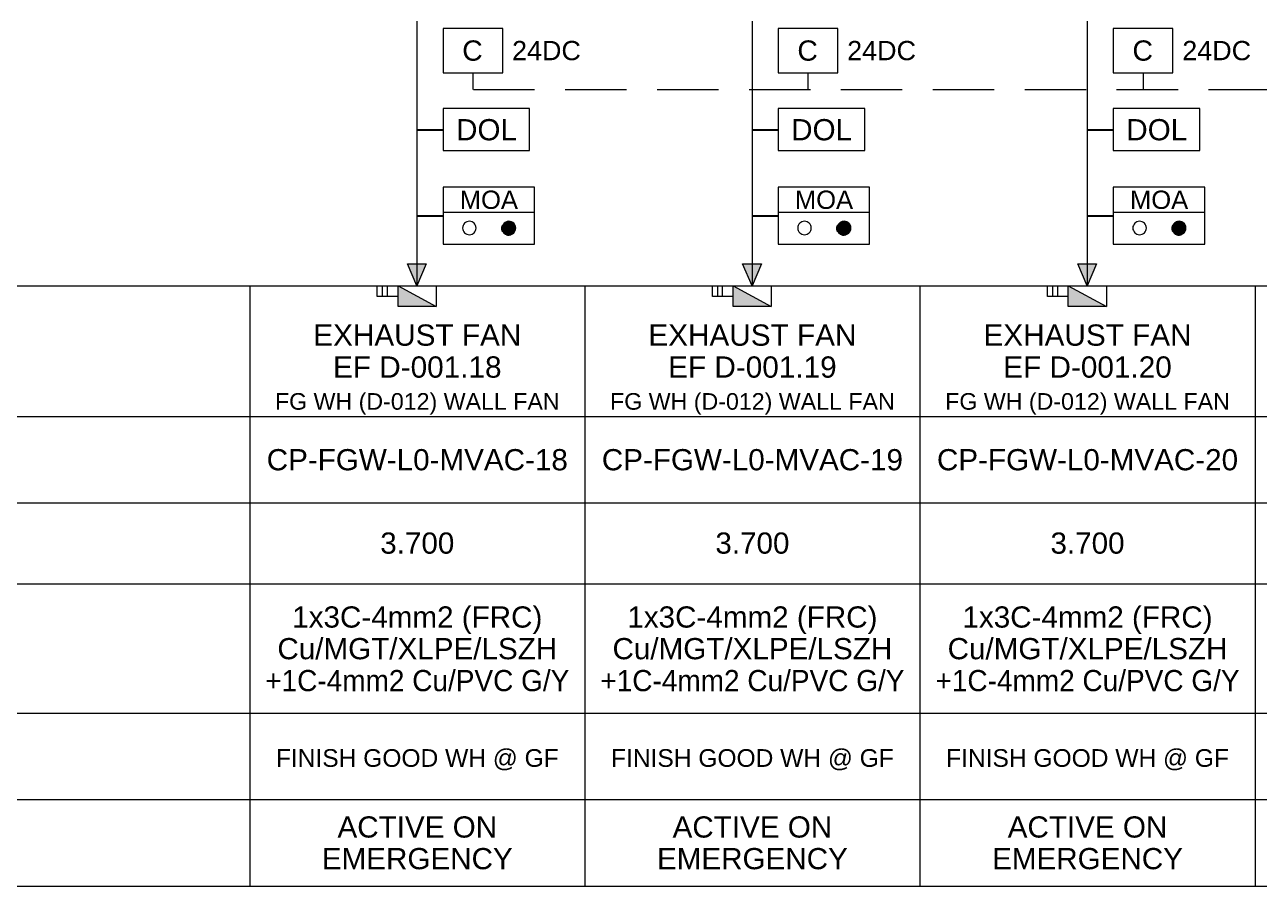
# Model space of a CAD drawing. Header units: millimetres. Extents: x -33055 to 42243, y -56860 to 24450.
# Drawn here: x -26077 to -13282, y -16441 to -7512 of the extents above; entities that cross this region are included whole.
import ezdxf
from ezdxf.enums import TextEntityAlignment as Align

# ---------------------------------------------------------------- set-up
doc = ezdxf.new("R2010")
doc.units = ezdxf.units.MM
for name, color, linetype in [('A-PATT-CONC', 7, 'Continuous'), ('E-CTRL', 7, 'Continuous'), ('E-LEADER', 7, 'Continuous'), ('E-SLD', 7, 'Continuous'), ('E-TABLE', 7, 'Continuous'), ('E-TEXT', 7, 'Continuous')]:
    doc.layers.add(name, color=color, linetype=linetype)
doc.styles.add('ARIAL', font='arial.ttf')

msp = doc.modelspace()

# ---------------------------------------------------------------- hatches: boundary and pattern name
at = {"layer": 'A-PATT-CONC'}
h = msp.add_hatch(color=7, dxfattribs=at)
h.dxf.hatch_style = 1
h.paths.add_polyline_path([(-22207, -10218), (-21813, -10434), (-22207, -10434), (-22207, -10218)])
h = msp.add_hatch(color=7, dxfattribs=at)
h.dxf.hatch_style = 1
h.paths.add_polyline_path([(-18734, -10218), (-18340, -10434), (-18734, -10434), (-18734, -10218)])
h = msp.add_hatch(color=7, dxfattribs=at)
h.dxf.hatch_style = 1
h.paths.add_polyline_path([(-15261, -10218), (-14867, -10434), (-15261, -10434), (-15261, -10218)])
at = {"layer": 'E-SLD'}
h = msp.add_hatch(color=7, dxfattribs=at)
h.dxf.hatch_style = 1
h.paths.add_polyline_path([(-21001, -9591), (-21123, -9591), (-20996, -9595), (-21001, -9591)])
h.paths.add_polyline_path([(-21123, -9591), (-20996, -9595), (-21128, -9595), (-21123, -9591)])
h = msp.add_hatch(color=7, dxfattribs=at)
h.dxf.hatch_style = 1
h.paths.add_polyline_path([(-20996, -9595), (-21128, -9595), (-20996, -9604), (-20996, -9595)])
h.paths.add_polyline_path([(-21128, -9595), (-20996, -9604), (-21128, -9604), (-21128, -9595)])
h = msp.add_hatch(color=7, dxfattribs=at)
h.dxf.hatch_style = 1
h.paths.add_polyline_path([(-21005, -9587), (-21119, -9587), (-21001, -9591), (-21005, -9587)])
h.paths.add_polyline_path([(-21119, -9587), (-21001, -9591), (-21123, -9591), (-21119, -9587)])
h = msp.add_hatch(color=7, dxfattribs=at)
h.dxf.hatch_style = 1
h.paths.add_polyline_path([(-21009, -9579), (-21115, -9579), (-21005, -9587), (-21009, -9579)])
h.paths.add_polyline_path([(-21115, -9579), (-21005, -9587), (-21119, -9587), (-21115, -9579)])
h = msp.add_hatch(color=7, dxfattribs=at)
h.dxf.hatch_style = 1
h.paths.add_polyline_path([(-21009, -9574), (-21111, -9574), (-21009, -9579), (-21009, -9574)])
h.paths.add_polyline_path([(-21111, -9574), (-21009, -9579), (-21115, -9579), (-21111, -9574)])
h = msp.add_hatch(color=7, dxfattribs=at)
h.dxf.hatch_style = 1
h.paths.add_polyline_path([(-21017, -9570), (-21106, -9570), (-21009, -9574), (-21017, -9570)])
h.paths.add_polyline_path([(-21106, -9570), (-21009, -9574), (-21111, -9574), (-21106, -9570)])
h = msp.add_hatch(color=7, dxfattribs=at)
h.dxf.hatch_style = 1
h.paths.add_polyline_path([(-21022, -9566), (-21102, -9566), (-21017, -9570), (-21022, -9566)])
h.paths.add_polyline_path([(-21102, -9566), (-21017, -9570), (-21106, -9570), (-21102, -9566)])
h = msp.add_hatch(color=7, dxfattribs=at)
h.dxf.hatch_style = 1
h.paths.add_polyline_path([(-21026, -9562), (-21098, -9562), (-21022, -9566), (-21026, -9562)])
h.paths.add_polyline_path([(-21098, -9562), (-21022, -9566), (-21102, -9566), (-21098, -9562)])
h = msp.add_hatch(color=7, dxfattribs=at)
h.dxf.hatch_style = 1
h.paths.add_polyline_path([(-21034, -9557), (-21089, -9557), (-21026, -9562), (-21034, -9557)])
h.paths.add_polyline_path([(-21089, -9557), (-21026, -9562), (-21098, -9562), (-21089, -9557)])
h = msp.add_hatch(color=7, dxfattribs=at)
h.dxf.hatch_style = 1
h.paths.add_polyline_path([(-21039, -9557), (-21085, -9557), (-21034, -9557), (-21039, -9557)])
h.paths.add_polyline_path([(-21085, -9557), (-21034, -9557), (-21089, -9557), (-21085, -9557)])
h = msp.add_hatch(color=7, dxfattribs=at)
h.dxf.hatch_style = 1
h.paths.add_polyline_path([(-21047, -9553), (-21077, -9553), (-21039, -9557), (-21047, -9553)])
h.paths.add_polyline_path([(-21077, -9553), (-21039, -9557), (-21085, -9557), (-21077, -9553)])
h = msp.add_hatch(color=7, dxfattribs=at)
h.dxf.hatch_style = 1
h.paths.add_polyline_path([(-21056, -9553), (-21073, -9553), (-21047, -9553), (-21056, -9553)])
h.paths.add_polyline_path([(-21073, -9553), (-21047, -9553), (-21077, -9553), (-21073, -9553)])
h = msp.add_hatch(color=7, dxfattribs=at)
h.dxf.hatch_style = 1
h.paths.add_polyline_path([(-21060, -9553), (-21056, -9553), (-21073, -9553), (-21060, -9553)])
h = msp.add_hatch(color=7, dxfattribs=at)
h.dxf.hatch_style = 1
h.paths.add_polyline_path([(-17528, -9591), (-17650, -9591), (-17523, -9595), (-17528, -9591)])
h.paths.add_polyline_path([(-17650, -9591), (-17523, -9595), (-17655, -9595), (-17650, -9591)])
h = msp.add_hatch(color=7, dxfattribs=at)
h.dxf.hatch_style = 1
h.paths.add_polyline_path([(-17523, -9595), (-17655, -9595), (-17523, -9604), (-17523, -9595)])
h.paths.add_polyline_path([(-17655, -9595), (-17523, -9604), (-17655, -9604), (-17655, -9595)])
h = msp.add_hatch(color=7, dxfattribs=at)
h.dxf.hatch_style = 1
h.paths.add_polyline_path([(-17532, -9587), (-17646, -9587), (-17528, -9591), (-17532, -9587)])
h.paths.add_polyline_path([(-17646, -9587), (-17528, -9591), (-17650, -9591), (-17646, -9587)])
h = msp.add_hatch(color=7, dxfattribs=at)
h.dxf.hatch_style = 1
h.paths.add_polyline_path([(-17536, -9579), (-17642, -9579), (-17532, -9587), (-17536, -9579)])
h.paths.add_polyline_path([(-17642, -9579), (-17532, -9587), (-17646, -9587), (-17642, -9579)])
h = msp.add_hatch(color=7, dxfattribs=at)
h.dxf.hatch_style = 1
h.paths.add_polyline_path([(-17536, -9574), (-17638, -9574), (-17536, -9579), (-17536, -9574)])
h.paths.add_polyline_path([(-17638, -9574), (-17536, -9579), (-17642, -9579), (-17638, -9574)])
h = msp.add_hatch(color=7, dxfattribs=at)
h.dxf.hatch_style = 1
h.paths.add_polyline_path([(-17544, -9570), (-17633, -9570), (-17536, -9574), (-17544, -9570)])
h.paths.add_polyline_path([(-17633, -9570), (-17536, -9574), (-17638, -9574), (-17633, -9570)])
h = msp.add_hatch(color=7, dxfattribs=at)
h.dxf.hatch_style = 1
h.paths.add_polyline_path([(-17549, -9566), (-17629, -9566), (-17544, -9570), (-17549, -9566)])
h.paths.add_polyline_path([(-17629, -9566), (-17544, -9570), (-17633, -9570), (-17629, -9566)])
h = msp.add_hatch(color=7, dxfattribs=at)
h.dxf.hatch_style = 1
h.paths.add_polyline_path([(-17553, -9562), (-17625, -9562), (-17549, -9566), (-17553, -9562)])
h.paths.add_polyline_path([(-17625, -9562), (-17549, -9566), (-17629, -9566), (-17625, -9562)])
h = msp.add_hatch(color=7, dxfattribs=at)
h.dxf.hatch_style = 1
h.paths.add_polyline_path([(-17561, -9557), (-17616, -9557), (-17553, -9562), (-17561, -9557)])
h.paths.add_polyline_path([(-17616, -9557), (-17553, -9562), (-17625, -9562), (-17616, -9557)])
h = msp.add_hatch(color=7, dxfattribs=at)
h.dxf.hatch_style = 1
h.paths.add_polyline_path([(-17566, -9557), (-17612, -9557), (-17561, -9557), (-17566, -9557)])
h.paths.add_polyline_path([(-17612, -9557), (-17561, -9557), (-17616, -9557), (-17612, -9557)])
h = msp.add_hatch(color=7, dxfattribs=at)
h.dxf.hatch_style = 1
h.paths.add_polyline_path([(-17574, -9553), (-17604, -9553), (-17566, -9557), (-17574, -9553)])
h.paths.add_polyline_path([(-17604, -9553), (-17566, -9557), (-17612, -9557), (-17604, -9553)])
h = msp.add_hatch(color=7, dxfattribs=at)
h.dxf.hatch_style = 1
h.paths.add_polyline_path([(-17583, -9553), (-17600, -9553), (-17574, -9553), (-17583, -9553)])
h.paths.add_polyline_path([(-17600, -9553), (-17574, -9553), (-17604, -9553), (-17600, -9553)])
h = msp.add_hatch(color=7, dxfattribs=at)
h.dxf.hatch_style = 1
h.paths.add_polyline_path([(-17587, -9553), (-17583, -9553), (-17600, -9553), (-17587, -9553)])
h = msp.add_hatch(color=7, dxfattribs=at)
h.dxf.hatch_style = 1
h.paths.add_polyline_path([(-14055, -9591), (-14177, -9591), (-14050, -9595), (-14055, -9591)])
h.paths.add_polyline_path([(-14177, -9591), (-14050, -9595), (-14182, -9595), (-14177, -9591)])
h = msp.add_hatch(color=7, dxfattribs=at)
h.dxf.hatch_style = 1
h.paths.add_polyline_path([(-14050, -9595), (-14182, -9595), (-14050, -9604), (-14050, -9595)])
h.paths.add_polyline_path([(-14182, -9595), (-14050, -9604), (-14182, -9604), (-14182, -9595)])
h = msp.add_hatch(color=7, dxfattribs=at)
h.dxf.hatch_style = 1
h.paths.add_polyline_path([(-14059, -9587), (-14173, -9587), (-14055, -9591), (-14059, -9587)])
h.paths.add_polyline_path([(-14173, -9587), (-14055, -9591), (-14177, -9591), (-14173, -9587)])
h = msp.add_hatch(color=7, dxfattribs=at)
h.dxf.hatch_style = 1
h.paths.add_polyline_path([(-14063, -9579), (-14169, -9579), (-14059, -9587), (-14063, -9579)])
h.paths.add_polyline_path([(-14169, -9579), (-14059, -9587), (-14173, -9587), (-14169, -9579)])
h = msp.add_hatch(color=7, dxfattribs=at)
h.dxf.hatch_style = 1
h.paths.add_polyline_path([(-14063, -9574), (-14165, -9574), (-14063, -9579), (-14063, -9574)])
h.paths.add_polyline_path([(-14165, -9574), (-14063, -9579), (-14169, -9579), (-14165, -9574)])
h = msp.add_hatch(color=7, dxfattribs=at)
h.dxf.hatch_style = 1
h.paths.add_polyline_path([(-14071, -9570), (-14160, -9570), (-14063, -9574), (-14071, -9570)])
h.paths.add_polyline_path([(-14160, -9570), (-14063, -9574), (-14165, -9574), (-14160, -9570)])
h = msp.add_hatch(color=7, dxfattribs=at)
h.dxf.hatch_style = 1
h.paths.add_polyline_path([(-14076, -9566), (-14156, -9566), (-14071, -9570), (-14076, -9566)])
h.paths.add_polyline_path([(-14156, -9566), (-14071, -9570), (-14160, -9570), (-14156, -9566)])
h = msp.add_hatch(color=7, dxfattribs=at)
h.dxf.hatch_style = 1
h.paths.add_polyline_path([(-14080, -9562), (-14152, -9562), (-14076, -9566), (-14080, -9562)])
h.paths.add_polyline_path([(-14152, -9562), (-14076, -9566), (-14156, -9566), (-14152, -9562)])
h = msp.add_hatch(color=7, dxfattribs=at)
h.dxf.hatch_style = 1
h.paths.add_polyline_path([(-14088, -9557), (-14143, -9557), (-14080, -9562), (-14088, -9557)])
h.paths.add_polyline_path([(-14143, -9557), (-14080, -9562), (-14152, -9562), (-14143, -9557)])
h = msp.add_hatch(color=7, dxfattribs=at)
h.dxf.hatch_style = 1
h.paths.add_polyline_path([(-14093, -9557), (-14139, -9557), (-14088, -9557), (-14093, -9557)])
h.paths.add_polyline_path([(-14139, -9557), (-14088, -9557), (-14143, -9557), (-14139, -9557)])
h = msp.add_hatch(color=7, dxfattribs=at)
h.dxf.hatch_style = 1
h.paths.add_polyline_path([(-14101, -9553), (-14131, -9553), (-14093, -9557), (-14101, -9553)])
h.paths.add_polyline_path([(-14131, -9553), (-14093, -9557), (-14139, -9557), (-14131, -9553)])
h = msp.add_hatch(color=7, dxfattribs=at)
h.dxf.hatch_style = 1
h.paths.add_polyline_path([(-14110, -9553), (-14127, -9553), (-14101, -9553), (-14110, -9553)])
h.paths.add_polyline_path([(-14127, -9553), (-14101, -9553), (-14131, -9553), (-14127, -9553)])
h = msp.add_hatch(color=7, dxfattribs=at)
h.dxf.hatch_style = 1
h.paths.add_polyline_path([(-14114, -9553), (-14110, -9553), (-14127, -9553), (-14114, -9553)])
h = msp.add_hatch(color=7, dxfattribs=at)
h.dxf.hatch_style = 1
h.paths.add_polyline_path([(-20996, -9604), (-21128, -9604), (-20992, -9608), (-20996, -9604)])
h.paths.add_polyline_path([(-21128, -9604), (-20992, -9608), (-21132, -9608), (-21128, -9604)])
h = msp.add_hatch(color=7, dxfattribs=at)
h.dxf.hatch_style = 1
h.paths.add_polyline_path([(-20992, -9608), (-21132, -9608), (-20992, -9617), (-20992, -9608)])
h.paths.add_polyline_path([(-21132, -9608), (-20992, -9617), (-21132, -9617), (-21132, -9608)])
h = msp.add_hatch(color=7, dxfattribs=at)
h.dxf.hatch_style = 1
h.paths.add_polyline_path([(-20992, -9617), (-21132, -9617), (-20992, -9621), (-20992, -9617)])
h.paths.add_polyline_path([(-21132, -9617), (-20992, -9621), (-21132, -9621), (-21132, -9617)])
h = msp.add_hatch(color=7, dxfattribs=at)
h.dxf.hatch_style = 1
h.paths.add_polyline_path([(-20992, -9621), (-21132, -9621), (-20992, -9629), (-20992, -9621)])
h.paths.add_polyline_path([(-21132, -9621), (-20992, -9629), (-21132, -9629), (-21132, -9621)])
h = msp.add_hatch(color=7, dxfattribs=at)
h.dxf.hatch_style = 1
h.paths.add_polyline_path([(-20992, -9629), (-21132, -9629), (-20992, -9638), (-20992, -9629)])
h.paths.add_polyline_path([(-21132, -9629), (-20992, -9638), (-21132, -9638), (-21132, -9629)])
h = msp.add_hatch(color=7, dxfattribs=at)
h.dxf.hatch_style = 1
h.paths.add_polyline_path([(-20992, -9638), (-21132, -9638), (-20996, -9642), (-20992, -9638)])
h.paths.add_polyline_path([(-21132, -9638), (-20996, -9642), (-21128, -9642), (-21132, -9638)])
h = msp.add_hatch(color=7, dxfattribs=at)
h.dxf.hatch_style = 1
h.paths.add_polyline_path([(-20996, -9642), (-21128, -9642), (-20996, -9651), (-20996, -9642)])
h.paths.add_polyline_path([(-21128, -9642), (-20996, -9651), (-21128, -9651), (-21128, -9642)])
h = msp.add_hatch(color=7, dxfattribs=at)
h.dxf.hatch_style = 1
h.paths.add_polyline_path([(-20996, -9651), (-21128, -9651), (-21001, -9655), (-20996, -9651)])
h.paths.add_polyline_path([(-21128, -9651), (-21001, -9655), (-21123, -9655), (-21128, -9651)])
h = msp.add_hatch(color=7, dxfattribs=at)
h.dxf.hatch_style = 1
h.paths.add_polyline_path([(-21001, -9655), (-21123, -9655), (-21005, -9659), (-21001, -9655)])
h.paths.add_polyline_path([(-21123, -9655), (-21005, -9659), (-21119, -9659), (-21123, -9655)])
h = msp.add_hatch(color=7, dxfattribs=at)
h.dxf.hatch_style = 1
h.paths.add_polyline_path([(-21005, -9659), (-21119, -9659), (-21009, -9667), (-21005, -9659)])
h.paths.add_polyline_path([(-21119, -9659), (-21009, -9667), (-21115, -9667), (-21119, -9659)])
h = msp.add_hatch(color=7, dxfattribs=at)
h.dxf.hatch_style = 1
h.paths.add_polyline_path([(-21009, -9667), (-21115, -9667), (-21009, -9672), (-21009, -9667)])
h.paths.add_polyline_path([(-21115, -9667), (-21009, -9672), (-21111, -9672), (-21115, -9667)])
h = msp.add_hatch(color=7, dxfattribs=at)
h.dxf.hatch_style = 1
h.paths.add_polyline_path([(-21009, -9672), (-21111, -9672), (-21017, -9676), (-21009, -9672)])
h.paths.add_polyline_path([(-21111, -9672), (-21017, -9676), (-21106, -9676), (-21111, -9672)])
h = msp.add_hatch(color=7, dxfattribs=at)
h.dxf.hatch_style = 1
h.paths.add_polyline_path([(-21017, -9676), (-21106, -9676), (-21022, -9680), (-21017, -9676)])
h.paths.add_polyline_path([(-21106, -9676), (-21022, -9680), (-21102, -9680), (-21106, -9676)])
h = msp.add_hatch(color=7, dxfattribs=at)
h.dxf.hatch_style = 1
h.paths.add_polyline_path([(-21022, -9680), (-21102, -9680), (-21026, -9684), (-21022, -9680)])
h.paths.add_polyline_path([(-21102, -9680), (-21026, -9684), (-21098, -9684), (-21102, -9680)])
h = msp.add_hatch(color=7, dxfattribs=at)
h.dxf.hatch_style = 1
h.paths.add_polyline_path([(-21026, -9684), (-21098, -9684), (-21034, -9684), (-21026, -9684)])
h.paths.add_polyline_path([(-21098, -9684), (-21034, -9684), (-21089, -9684), (-21098, -9684)])
h = msp.add_hatch(color=7, dxfattribs=at)
h.dxf.hatch_style = 1
h.paths.add_polyline_path([(-21034, -9684), (-21089, -9684), (-21039, -9689), (-21034, -9684)])
h.paths.add_polyline_path([(-21089, -9684), (-21039, -9689), (-21085, -9689), (-21089, -9684)])
h = msp.add_hatch(color=7, dxfattribs=at)
h.dxf.hatch_style = 1
h.paths.add_polyline_path([(-21039, -9689), (-21085, -9689), (-21047, -9689), (-21039, -9689)])
h.paths.add_polyline_path([(-21085, -9689), (-21047, -9689), (-21077, -9689), (-21085, -9689)])
h = msp.add_hatch(color=7, dxfattribs=at)
h.dxf.hatch_style = 1
h.paths.add_polyline_path([(-21077, -9689), (-21073, -9693), (-21056, -9693), (-21077, -9689)])
h.paths.add_polyline_path([(-21073, -9693), (-21056, -9693), (-21060, -9693), (-21073, -9693)])
h = msp.add_hatch(color=7, dxfattribs=at)
h.dxf.hatch_style = 1
h.paths.add_polyline_path([(-21077, -9689), (-21047, -9689), (-21056, -9693), (-21077, -9689)])
h = msp.add_hatch(color=7, dxfattribs=at)
h.dxf.hatch_style = 1
h.paths.add_polyline_path([(-17523, -9604), (-17655, -9604), (-17519, -9608), (-17523, -9604)])
h.paths.add_polyline_path([(-17655, -9604), (-17519, -9608), (-17659, -9608), (-17655, -9604)])
h = msp.add_hatch(color=7, dxfattribs=at)
h.dxf.hatch_style = 1
h.paths.add_polyline_path([(-17519, -9608), (-17659, -9608), (-17519, -9617), (-17519, -9608)])
h.paths.add_polyline_path([(-17659, -9608), (-17519, -9617), (-17659, -9617), (-17659, -9608)])
h = msp.add_hatch(color=7, dxfattribs=at)
h.dxf.hatch_style = 1
h.paths.add_polyline_path([(-17519, -9617), (-17659, -9617), (-17519, -9621), (-17519, -9617)])
h.paths.add_polyline_path([(-17659, -9617), (-17519, -9621), (-17659, -9621), (-17659, -9617)])
h = msp.add_hatch(color=7, dxfattribs=at)
h.dxf.hatch_style = 1
h.paths.add_polyline_path([(-17519, -9621), (-17659, -9621), (-17519, -9629), (-17519, -9621)])
h.paths.add_polyline_path([(-17659, -9621), (-17519, -9629), (-17659, -9629), (-17659, -9621)])
h = msp.add_hatch(color=7, dxfattribs=at)
h.dxf.hatch_style = 1
h.paths.add_polyline_path([(-17519, -9629), (-17659, -9629), (-17519, -9638), (-17519, -9629)])
h.paths.add_polyline_path([(-17659, -9629), (-17519, -9638), (-17659, -9638), (-17659, -9629)])
h = msp.add_hatch(color=7, dxfattribs=at)
h.dxf.hatch_style = 1
h.paths.add_polyline_path([(-17519, -9638), (-17659, -9638), (-17523, -9642), (-17519, -9638)])
h.paths.add_polyline_path([(-17659, -9638), (-17523, -9642), (-17655, -9642), (-17659, -9638)])
h = msp.add_hatch(color=7, dxfattribs=at)
h.dxf.hatch_style = 1
h.paths.add_polyline_path([(-17523, -9642), (-17655, -9642), (-17523, -9651), (-17523, -9642)])
h.paths.add_polyline_path([(-17655, -9642), (-17523, -9651), (-17655, -9651), (-17655, -9642)])
h = msp.add_hatch(color=7, dxfattribs=at)
h.dxf.hatch_style = 1
h.paths.add_polyline_path([(-17523, -9651), (-17655, -9651), (-17528, -9655), (-17523, -9651)])
h.paths.add_polyline_path([(-17655, -9651), (-17528, -9655), (-17650, -9655), (-17655, -9651)])
h = msp.add_hatch(color=7, dxfattribs=at)
h.dxf.hatch_style = 1
h.paths.add_polyline_path([(-17528, -9655), (-17650, -9655), (-17532, -9659), (-17528, -9655)])
h.paths.add_polyline_path([(-17650, -9655), (-17532, -9659), (-17646, -9659), (-17650, -9655)])
h = msp.add_hatch(color=7, dxfattribs=at)
h.dxf.hatch_style = 1
h.paths.add_polyline_path([(-17532, -9659), (-17646, -9659), (-17536, -9667), (-17532, -9659)])
h.paths.add_polyline_path([(-17646, -9659), (-17536, -9667), (-17642, -9667), (-17646, -9659)])
h = msp.add_hatch(color=7, dxfattribs=at)
h.dxf.hatch_style = 1
h.paths.add_polyline_path([(-17536, -9667), (-17642, -9667), (-17536, -9672), (-17536, -9667)])
h.paths.add_polyline_path([(-17642, -9667), (-17536, -9672), (-17638, -9672), (-17642, -9667)])
h = msp.add_hatch(color=7, dxfattribs=at)
h.dxf.hatch_style = 1
h.paths.add_polyline_path([(-17536, -9672), (-17638, -9672), (-17544, -9676), (-17536, -9672)])
h.paths.add_polyline_path([(-17638, -9672), (-17544, -9676), (-17633, -9676), (-17638, -9672)])
h = msp.add_hatch(color=7, dxfattribs=at)
h.dxf.hatch_style = 1
h.paths.add_polyline_path([(-17544, -9676), (-17633, -9676), (-17549, -9680), (-17544, -9676)])
h.paths.add_polyline_path([(-17633, -9676), (-17549, -9680), (-17629, -9680), (-17633, -9676)])
h = msp.add_hatch(color=7, dxfattribs=at)
h.dxf.hatch_style = 1
h.paths.add_polyline_path([(-17549, -9680), (-17629, -9680), (-17553, -9684), (-17549, -9680)])
h.paths.add_polyline_path([(-17629, -9680), (-17553, -9684), (-17625, -9684), (-17629, -9680)])
h = msp.add_hatch(color=7, dxfattribs=at)
h.dxf.hatch_style = 1
h.paths.add_polyline_path([(-17553, -9684), (-17625, -9684), (-17561, -9684), (-17553, -9684)])
h.paths.add_polyline_path([(-17625, -9684), (-17561, -9684), (-17616, -9684), (-17625, -9684)])
h = msp.add_hatch(color=7, dxfattribs=at)
h.dxf.hatch_style = 1
h.paths.add_polyline_path([(-17561, -9684), (-17616, -9684), (-17566, -9689), (-17561, -9684)])
h.paths.add_polyline_path([(-17616, -9684), (-17566, -9689), (-17612, -9689), (-17616, -9684)])
h = msp.add_hatch(color=7, dxfattribs=at)
h.dxf.hatch_style = 1
h.paths.add_polyline_path([(-17566, -9689), (-17612, -9689), (-17574, -9689), (-17566, -9689)])
h.paths.add_polyline_path([(-17612, -9689), (-17574, -9689), (-17604, -9689), (-17612, -9689)])
h = msp.add_hatch(color=7, dxfattribs=at)
h.dxf.hatch_style = 1
h.paths.add_polyline_path([(-17604, -9689), (-17600, -9693), (-17583, -9693), (-17604, -9689)])
h.paths.add_polyline_path([(-17600, -9693), (-17583, -9693), (-17587, -9693), (-17600, -9693)])
h = msp.add_hatch(color=7, dxfattribs=at)
h.dxf.hatch_style = 1
h.paths.add_polyline_path([(-17604, -9689), (-17574, -9689), (-17583, -9693), (-17604, -9689)])
h = msp.add_hatch(color=7, dxfattribs=at)
h.dxf.hatch_style = 1
h.paths.add_polyline_path([(-14050, -9604), (-14182, -9604), (-14046, -9608), (-14050, -9604)])
h.paths.add_polyline_path([(-14182, -9604), (-14046, -9608), (-14186, -9608), (-14182, -9604)])
h = msp.add_hatch(color=7, dxfattribs=at)
h.dxf.hatch_style = 1
h.paths.add_polyline_path([(-14046, -9608), (-14186, -9608), (-14046, -9617), (-14046, -9608)])
h.paths.add_polyline_path([(-14186, -9608), (-14046, -9617), (-14186, -9617), (-14186, -9608)])
h = msp.add_hatch(color=7, dxfattribs=at)
h.dxf.hatch_style = 1
h.paths.add_polyline_path([(-14046, -9617), (-14186, -9617), (-14046, -9621), (-14046, -9617)])
h.paths.add_polyline_path([(-14186, -9617), (-14046, -9621), (-14186, -9621), (-14186, -9617)])
h = msp.add_hatch(color=7, dxfattribs=at)
h.dxf.hatch_style = 1
h.paths.add_polyline_path([(-14046, -9621), (-14186, -9621), (-14046, -9629), (-14046, -9621)])
h.paths.add_polyline_path([(-14186, -9621), (-14046, -9629), (-14186, -9629), (-14186, -9621)])
h = msp.add_hatch(color=7, dxfattribs=at)
h.dxf.hatch_style = 1
h.paths.add_polyline_path([(-14046, -9629), (-14186, -9629), (-14046, -9638), (-14046, -9629)])
h.paths.add_polyline_path([(-14186, -9629), (-14046, -9638), (-14186, -9638), (-14186, -9629)])
h = msp.add_hatch(color=7, dxfattribs=at)
h.dxf.hatch_style = 1
h.paths.add_polyline_path([(-14046, -9638), (-14186, -9638), (-14050, -9642), (-14046, -9638)])
h.paths.add_polyline_path([(-14186, -9638), (-14050, -9642), (-14182, -9642), (-14186, -9638)])
h = msp.add_hatch(color=7, dxfattribs=at)
h.dxf.hatch_style = 1
h.paths.add_polyline_path([(-14050, -9642), (-14182, -9642), (-14050, -9651), (-14050, -9642)])
h.paths.add_polyline_path([(-14182, -9642), (-14050, -9651), (-14182, -9651), (-14182, -9642)])
h = msp.add_hatch(color=7, dxfattribs=at)
h.dxf.hatch_style = 1
h.paths.add_polyline_path([(-14050, -9651), (-14182, -9651), (-14055, -9655), (-14050, -9651)])
h.paths.add_polyline_path([(-14182, -9651), (-14055, -9655), (-14177, -9655), (-14182, -9651)])
h = msp.add_hatch(color=7, dxfattribs=at)
h.dxf.hatch_style = 1
h.paths.add_polyline_path([(-14055, -9655), (-14177, -9655), (-14059, -9659), (-14055, -9655)])
h.paths.add_polyline_path([(-14177, -9655), (-14059, -9659), (-14173, -9659), (-14177, -9655)])
h = msp.add_hatch(color=7, dxfattribs=at)
h.dxf.hatch_style = 1
h.paths.add_polyline_path([(-14059, -9659), (-14173, -9659), (-14063, -9667), (-14059, -9659)])
h.paths.add_polyline_path([(-14173, -9659), (-14063, -9667), (-14169, -9667), (-14173, -9659)])
h = msp.add_hatch(color=7, dxfattribs=at)
h.dxf.hatch_style = 1
h.paths.add_polyline_path([(-14063, -9667), (-14169, -9667), (-14063, -9672), (-14063, -9667)])
h.paths.add_polyline_path([(-14169, -9667), (-14063, -9672), (-14165, -9672), (-14169, -9667)])
h = msp.add_hatch(color=7, dxfattribs=at)
h.dxf.hatch_style = 1
h.paths.add_polyline_path([(-14063, -9672), (-14165, -9672), (-14071, -9676), (-14063, -9672)])
h.paths.add_polyline_path([(-14165, -9672), (-14071, -9676), (-14160, -9676), (-14165, -9672)])
h = msp.add_hatch(color=7, dxfattribs=at)
h.dxf.hatch_style = 1
h.paths.add_polyline_path([(-14071, -9676), (-14160, -9676), (-14076, -9680), (-14071, -9676)])
h.paths.add_polyline_path([(-14160, -9676), (-14076, -9680), (-14156, -9680), (-14160, -9676)])
h = msp.add_hatch(color=7, dxfattribs=at)
h.dxf.hatch_style = 1
h.paths.add_polyline_path([(-14076, -9680), (-14156, -9680), (-14080, -9684), (-14076, -9680)])
h.paths.add_polyline_path([(-14156, -9680), (-14080, -9684), (-14152, -9684), (-14156, -9680)])
h = msp.add_hatch(color=7, dxfattribs=at)
h.dxf.hatch_style = 1
h.paths.add_polyline_path([(-14080, -9684), (-14152, -9684), (-14088, -9684), (-14080, -9684)])
h.paths.add_polyline_path([(-14152, -9684), (-14088, -9684), (-14143, -9684), (-14152, -9684)])
h = msp.add_hatch(color=7, dxfattribs=at)
h.dxf.hatch_style = 1
h.paths.add_polyline_path([(-14088, -9684), (-14143, -9684), (-14093, -9689), (-14088, -9684)])
h.paths.add_polyline_path([(-14143, -9684), (-14093, -9689), (-14139, -9689), (-14143, -9684)])
h = msp.add_hatch(color=7, dxfattribs=at)
h.dxf.hatch_style = 1
h.paths.add_polyline_path([(-14093, -9689), (-14139, -9689), (-14101, -9689), (-14093, -9689)])
h.paths.add_polyline_path([(-14139, -9689), (-14101, -9689), (-14131, -9689), (-14139, -9689)])
h = msp.add_hatch(color=7, dxfattribs=at)
h.dxf.hatch_style = 1
h.paths.add_polyline_path([(-14131, -9689), (-14127, -9693), (-14110, -9693), (-14131, -9689)])
h.paths.add_polyline_path([(-14127, -9693), (-14110, -9693), (-14114, -9693), (-14127, -9693)])
h = msp.add_hatch(color=7, dxfattribs=at)
h.dxf.hatch_style = 1
h.paths.add_polyline_path([(-14131, -9689), (-14101, -9689), (-14110, -9693), (-14131, -9689)])
h = msp.add_hatch(color=7, dxfattribs=at)
h.dxf.hatch_style = 1
h.paths.add_polyline_path([(-22110, -9989), (-21915, -9989), (-22012, -10218), (-22110, -9989)])
h = msp.add_hatch(color=7, dxfattribs=at)
h.dxf.hatch_style = 1
h.paths.add_polyline_path([(-18637, -9989), (-18442, -9989), (-18539, -10218), (-18637, -9989)])
h = msp.add_hatch(color=7, dxfattribs=at)
h.dxf.hatch_style = 1
h.paths.add_polyline_path([(-15164, -9989), (-14969, -9989), (-15066, -10218), (-15164, -9989)])

# ---------------------------------------------------------------- linework, layer by layer
at = {"color": 7, "lineweight": 0}
for p, q in [((-22368, -10328), (-22368, -10230)), ((-22317, -10328), (-22317, -10230)), ((-22207, -10218), (-21813, -10434)), ((-18895, -10328), (-18895, -10230)), ((-18844, -10328), (-18844, -10230)), ((-18734, -10218), (-18340, -10434)), ((-15422, -10328), (-15422, -10230)), ((-15371, -10328), (-15371, -10230)), ((-15261, -10218), (-14867, -10434))]:
    msp.add_line(p, q, dxfattribs=at)
for points in [[(-22207, -10328), (-22423, -10328), (-22423, -10230)], [(-21813, -10218), (-21813, -10434), (-22207, -10434), (-22207, -10218), (-21813, -10218)], [(-18734, -10328), (-18950, -10328), (-18950, -10230)], [(-18340, -10218), (-18340, -10434), (-18734, -10434), (-18734, -10218), (-18340, -10218)], [(-15261, -10328), (-15477, -10328), (-15477, -10230)], [(-14867, -10218), (-14867, -10434), (-15261, -10434), (-15261, -10218), (-14867, -10218)]]:
    msp.add_lwpolyline(points, dxfattribs=at)
at = {"layer": 'A-PATT-CONC', "color": 7, "lineweight": 0}
for points in [[(-22207, -10218), (-21813, -10434), (-22207, -10434), (-22207, -10218)], [(-18734, -10218), (-18340, -10434), (-18734, -10434), (-18734, -10218)], [(-15261, -10218), (-14867, -10434), (-15261, -10434), (-15261, -10218)]]:
    msp.add_lwpolyline(points, dxfattribs=at)
at = {"layer": 'E-CTRL', "color": 7, "lineweight": 0}
for p, q in [((-21427, -8184), (-20792, -8184)), ((-20474, -8184), (-19840, -8184)), ((-19522, -8184), (-18887, -8184)), ((-18570, -8184), (-17934, -8184)), ((-17617, -8184), (-16982, -8184)), ((-16664, -8184), (-16030, -8184)), ((-15712, -8184), (-15077, -8184)), ((-14760, -8184), (-14124, -8184)), ((-13807, -8184), (-13172, -8184))]:
    msp.add_line(p, q, dxfattribs=at)
at = {"layer": 'E-LEADER', "color": 253, "lineweight": 25, "true_color": 0x999999}
for p, q in [((-22012, -8600), (-21741, -8600)), ((-18539, -8600), (-18268, -8600)), ((-15066, -8600), (-14795, -8600)), ((-22012, -9493), (-21741, -9493)), ((-18539, -9493), (-18268, -9493)), ((-15066, -9493), (-14795, -9493))]:
    msp.add_line(p, q, dxfattribs=at)
at = {"layer": 'E-SLD', "color": 7, "lineweight": 0}
for p, q in [((-22012, -7474), (-22012, -10218)), ((-18539, -7474), (-18539, -10218)), ((-15066, -7474), (-15066, -10218)), ((-21432, -8012), (-21432, -8185)), ((-17959, -8012), (-17959, -8185)), ((-14486, -8012), (-14486, -8185)), ((-21741, -9455), (-20793, -9455)), ((-18268, -9455), (-17320, -9455)), ((-14795, -9455), (-13847, -9455))]:
    msp.add_line(p, q, dxfattribs=at)
for points in [[(-21741, -7550), (-21741, -8012), (-21123, -8012), (-21123, -7550), (-21741, -7550)], [(-18268, -7550), (-18268, -8012), (-17650, -8012), (-17650, -7550), (-18268, -7550)], [(-14795, -7550), (-14795, -8012), (-14177, -8012), (-14177, -7550), (-14795, -7550)], [(-21741, -8380), (-21741, -8816), (-20844, -8816), (-20844, -8380), (-21741, -8380)], [(-18268, -8380), (-18268, -8816), (-17371, -8816), (-17371, -8380), (-18268, -8380)], [(-14795, -8380), (-14795, -8816), (-13898, -8816), (-13898, -8380), (-14795, -8380)], [(-21741, -9197), (-21741, -9786), (-20793, -9786), (-20793, -9197), (-21741, -9197)], [(-18268, -9197), (-18268, -9786), (-17320, -9786), (-17320, -9197), (-18268, -9197)], [(-14795, -9197), (-14795, -9786), (-13847, -9786), (-13847, -9197), (-14795, -9197)], [(-21398, -9619), (-21400, -9605), (-21404, -9592), (-21410, -9580), (-21419, -9569), (-21429, -9561), (-21441, -9554), (-21454, -9550), (-21468, -9549), (-21482, -9550), (-21496, -9554), (-21507, -9561), (-21518, -9569), (-21526, -9580), (-21533, -9592), (-21537, -9605), (-21538, -9619), (-21537, -9633), (-21533, -9646), (-21526, -9658), (-21518, -9668), (-21507, -9677), (-21496, -9683), (-21482, -9687), (-21468, -9689), (-21454, -9687), (-21441, -9683), (-21429, -9677), (-21419, -9668), (-21410, -9658), (-21404, -9646), (-21400, -9633), (-21398, -9619)], [(-20988, -9619), (-20989, -9605), (-20993, -9592), (-21000, -9580), (-21008, -9569), (-21019, -9561), (-21031, -9554), (-21044, -9550), (-21058, -9549), (-21072, -9550), (-21085, -9554), (-21097, -9561), (-21107, -9569), (-21116, -9580), (-21122, -9592), (-21126, -9605), (-21128, -9619), (-21126, -9633), (-21122, -9646), (-21116, -9658), (-21107, -9668), (-21097, -9677), (-21085, -9683), (-21072, -9687), (-21058, -9689), (-21044, -9687), (-21031, -9683), (-21019, -9677), (-21008, -9668), (-21000, -9658), (-20993, -9646), (-20989, -9633), (-20988, -9619)], [(-21123, -9591), (-20996, -9595), (-21128, -9595), (-21123, -9591)], [(-20996, -9595), (-21128, -9595), (-20996, -9604), (-20996, -9595)], [(-21128, -9595), (-20996, -9604), (-21128, -9604), (-21128, -9595)], [(-21119, -9587), (-21001, -9591), (-21123, -9591), (-21119, -9587)], [(-21001, -9591), (-21123, -9591), (-20996, -9595), (-21001, -9591)], [(-21115, -9579), (-21005, -9587), (-21119, -9587), (-21115, -9579)], [(-21005, -9587), (-21119, -9587), (-21001, -9591), (-21005, -9587)], [(-21111, -9574), (-21009, -9579), (-21115, -9579), (-21111, -9574)], [(-21009, -9579), (-21115, -9579), (-21005, -9587), (-21009, -9579)], [(-21106, -9570), (-21009, -9574), (-21111, -9574), (-21106, -9570)], [(-21009, -9574), (-21111, -9574), (-21009, -9579), (-21009, -9574)], [(-21102, -9566), (-21017, -9570), (-21106, -9570), (-21102, -9566)], [(-21017, -9570), (-21106, -9570), (-21009, -9574), (-21017, -9570)], [(-21098, -9562), (-21022, -9566), (-21102, -9566), (-21098, -9562)], [(-21022, -9566), (-21102, -9566), (-21017, -9570), (-21022, -9566)], [(-21089, -9557), (-21026, -9562), (-21098, -9562), (-21089, -9557)], [(-21026, -9562), (-21098, -9562), (-21022, -9566), (-21026, -9562)], [(-21085, -9557), (-21034, -9557), (-21089, -9557), (-21085, -9557)], [(-21034, -9557), (-21089, -9557), (-21026, -9562), (-21034, -9557)], [(-21077, -9553), (-21039, -9557), (-21085, -9557), (-21077, -9553)], [(-21039, -9557), (-21085, -9557), (-21034, -9557), (-21039, -9557)], [(-21073, -9553), (-21047, -9553), (-21077, -9553), (-21073, -9553)], [(-21047, -9553), (-21077, -9553), (-21039, -9557), (-21047, -9553)], [(-21060, -9553), (-21056, -9553), (-21073, -9553), (-21060, -9553)], [(-21056, -9553), (-21073, -9553), (-21047, -9553), (-21056, -9553)], [(-17925, -9619), (-17927, -9605), (-17931, -9592), (-17937, -9580), (-17946, -9569), (-17956, -9561), (-17968, -9554), (-17981, -9550), (-17995, -9549), (-18009, -9550), (-18023, -9554), (-18034, -9561), (-18045, -9569), (-18053, -9580), (-18060, -9592), (-18064, -9605), (-18065, -9619), (-18064, -9633), (-18060, -9646), (-18053, -9658), (-18045, -9668), (-18034, -9677), (-18023, -9683), (-18009, -9687), (-17995, -9689), (-17981, -9687), (-17968, -9683), (-17956, -9677), (-17946, -9668), (-17937, -9658), (-17931, -9646), (-17927, -9633), (-17925, -9619)], [(-17515, -9619), (-17516, -9605), (-17520, -9592), (-17527, -9580), (-17535, -9569), (-17546, -9561), (-17558, -9554), (-17571, -9550), (-17585, -9549), (-17599, -9550), (-17612, -9554), (-17624, -9561), (-17634, -9569), (-17643, -9580), (-17649, -9592), (-17653, -9605), (-17655, -9619), (-17653, -9633), (-17649, -9646), (-17643, -9658), (-17634, -9668), (-17624, -9677), (-17612, -9683), (-17599, -9687), (-17585, -9689), (-17571, -9687), (-17558, -9683), (-17546, -9677), (-17535, -9668), (-17527, -9658), (-17520, -9646), (-17516, -9633), (-17515, -9619)], [(-17650, -9591), (-17523, -9595), (-17655, -9595), (-17650, -9591)], [(-17523, -9595), (-17655, -9595), (-17523, -9604), (-17523, -9595)], [(-17655, -9595), (-17523, -9604), (-17655, -9604), (-17655, -9595)], [(-17646, -9587), (-17528, -9591), (-17650, -9591), (-17646, -9587)], [(-17528, -9591), (-17650, -9591), (-17523, -9595), (-17528, -9591)], [(-17642, -9579), (-17532, -9587), (-17646, -9587), (-17642, -9579)], [(-17532, -9587), (-17646, -9587), (-17528, -9591), (-17532, -9587)], [(-17638, -9574), (-17536, -9579), (-17642, -9579), (-17638, -9574)], [(-17536, -9579), (-17642, -9579), (-17532, -9587), (-17536, -9579)], [(-17633, -9570), (-17536, -9574), (-17638, -9574), (-17633, -9570)], [(-17536, -9574), (-17638, -9574), (-17536, -9579), (-17536, -9574)], [(-17629, -9566), (-17544, -9570), (-17633, -9570), (-17629, -9566)], [(-17544, -9570), (-17633, -9570), (-17536, -9574), (-17544, -9570)], [(-17625, -9562), (-17549, -9566), (-17629, -9566), (-17625, -9562)], [(-17549, -9566), (-17629, -9566), (-17544, -9570), (-17549, -9566)], [(-17616, -9557), (-17553, -9562), (-17625, -9562), (-17616, -9557)], [(-17553, -9562), (-17625, -9562), (-17549, -9566), (-17553, -9562)], [(-17612, -9557), (-17561, -9557), (-17616, -9557), (-17612, -9557)], [(-17561, -9557), (-17616, -9557), (-17553, -9562), (-17561, -9557)], [(-17604, -9553), (-17566, -9557), (-17612, -9557), (-17604, -9553)], [(-17566, -9557), (-17612, -9557), (-17561, -9557), (-17566, -9557)], [(-17600, -9553), (-17574, -9553), (-17604, -9553), (-17600, -9553)], [(-17574, -9553), (-17604, -9553), (-17566, -9557), (-17574, -9553)], [(-17587, -9553), (-17583, -9553), (-17600, -9553), (-17587, -9553)], [(-17583, -9553), (-17600, -9553), (-17574, -9553), (-17583, -9553)], [(-14452, -9619), (-14454, -9605), (-14458, -9592), (-14464, -9580), (-14473, -9569), (-14483, -9561), (-14495, -9554), (-14508, -9550), (-14522, -9549), (-14536, -9550), (-14550, -9554), (-14561, -9561), (-14572, -9569), (-14580, -9580), (-14587, -9592), (-14591, -9605), (-14592, -9619), (-14591, -9633), (-14587, -9646), (-14580, -9658), (-14572, -9668), (-14561, -9677), (-14550, -9683), (-14536, -9687), (-14522, -9689), (-14508, -9687), (-14495, -9683), (-14483, -9677), (-14473, -9668), (-14464, -9658), (-14458, -9646), (-14454, -9633), (-14452, -9619)], [(-14042, -9619), (-14043, -9605), (-14047, -9592), (-14054, -9580), (-14062, -9569), (-14073, -9561), (-14085, -9554), (-14098, -9550), (-14112, -9549), (-14126, -9550), (-14139, -9554), (-14151, -9561), (-14161, -9569), (-14170, -9580), (-14176, -9592), (-14180, -9605), (-14182, -9619), (-14180, -9633), (-14176, -9646), (-14170, -9658), (-14161, -9668), (-14151, -9677), (-14139, -9683), (-14126, -9687), (-14112, -9689), (-14098, -9687), (-14085, -9683), (-14073, -9677), (-14062, -9668), (-14054, -9658), (-14047, -9646), (-14043, -9633), (-14042, -9619)], [(-14177, -9591), (-14050, -9595), (-14182, -9595), (-14177, -9591)], [(-14050, -9595), (-14182, -9595), (-14050, -9604), (-14050, -9595)], [(-14182, -9595), (-14050, -9604), (-14182, -9604), (-14182, -9595)], [(-14173, -9587), (-14055, -9591), (-14177, -9591), (-14173, -9587)], [(-14055, -9591), (-14177, -9591), (-14050, -9595), (-14055, -9591)], [(-14169, -9579), (-14059, -9587), (-14173, -9587), (-14169, -9579)], [(-14059, -9587), (-14173, -9587), (-14055, -9591), (-14059, -9587)], [(-14165, -9574), (-14063, -9579), (-14169, -9579), (-14165, -9574)], [(-14063, -9579), (-14169, -9579), (-14059, -9587), (-14063, -9579)], [(-14160, -9570), (-14063, -9574), (-14165, -9574), (-14160, -9570)], [(-14063, -9574), (-14165, -9574), (-14063, -9579), (-14063, -9574)], [(-14156, -9566), (-14071, -9570), (-14160, -9570), (-14156, -9566)], [(-14071, -9570), (-14160, -9570), (-14063, -9574), (-14071, -9570)], [(-14152, -9562), (-14076, -9566), (-14156, -9566), (-14152, -9562)], [(-14076, -9566), (-14156, -9566), (-14071, -9570), (-14076, -9566)], [(-14143, -9557), (-14080, -9562), (-14152, -9562), (-14143, -9557)], [(-14080, -9562), (-14152, -9562), (-14076, -9566), (-14080, -9562)], [(-14139, -9557), (-14088, -9557), (-14143, -9557), (-14139, -9557)], [(-14088, -9557), (-14143, -9557), (-14080, -9562), (-14088, -9557)], [(-14131, -9553), (-14093, -9557), (-14139, -9557), (-14131, -9553)], [(-14093, -9557), (-14139, -9557), (-14088, -9557), (-14093, -9557)], [(-14127, -9553), (-14101, -9553), (-14131, -9553), (-14127, -9553)], [(-14101, -9553), (-14131, -9553), (-14093, -9557), (-14101, -9553)], [(-14114, -9553), (-14110, -9553), (-14127, -9553), (-14114, -9553)], [(-14110, -9553), (-14127, -9553), (-14101, -9553), (-14110, -9553)], [(-21128, -9604), (-20992, -9608), (-21132, -9608), (-21128, -9604)], [(-20992, -9608), (-21132, -9608), (-20992, -9617), (-20992, -9608)], [(-21132, -9608), (-20992, -9617), (-21132, -9617), (-21132, -9608)], [(-20992, -9617), (-21132, -9617), (-20992, -9621), (-20992, -9617)], [(-21132, -9617), (-20992, -9621), (-21132, -9621), (-21132, -9617)], [(-20992, -9621), (-21132, -9621), (-20992, -9629), (-20992, -9621)], [(-21132, -9621), (-20992, -9629), (-21132, -9629), (-21132, -9621)], [(-20992, -9629), (-21132, -9629), (-20992, -9638), (-20992, -9629)], [(-21132, -9629), (-20992, -9638), (-21132, -9638), (-21132, -9629)], [(-20992, -9638), (-21132, -9638), (-20996, -9642), (-20992, -9638)], [(-21132, -9638), (-20996, -9642), (-21128, -9642), (-21132, -9638)], [(-20996, -9604), (-21128, -9604), (-20992, -9608), (-20996, -9604)], [(-20996, -9642), (-21128, -9642), (-20996, -9651), (-20996, -9642)], [(-21128, -9642), (-20996, -9651), (-21128, -9651), (-21128, -9642)], [(-20996, -9651), (-21128, -9651), (-21001, -9655), (-20996, -9651)], [(-21128, -9651), (-21001, -9655), (-21123, -9655), (-21128, -9651)], [(-21001, -9655), (-21123, -9655), (-21005, -9659), (-21001, -9655)], [(-21123, -9655), (-21005, -9659), (-21119, -9659), (-21123, -9655)], [(-21005, -9659), (-21119, -9659), (-21009, -9667), (-21005, -9659)], [(-21119, -9659), (-21009, -9667), (-21115, -9667), (-21119, -9659)], [(-21009, -9667), (-21115, -9667), (-21009, -9672), (-21009, -9667)], [(-21115, -9667), (-21009, -9672), (-21111, -9672), (-21115, -9667)], [(-21009, -9672), (-21111, -9672), (-21017, -9676), (-21009, -9672)], [(-21111, -9672), (-21017, -9676), (-21106, -9676), (-21111, -9672)], [(-21017, -9676), (-21106, -9676), (-21022, -9680), (-21017, -9676)], [(-21106, -9676), (-21022, -9680), (-21102, -9680), (-21106, -9676)], [(-21022, -9680), (-21102, -9680), (-21026, -9684), (-21022, -9680)], [(-21102, -9680), (-21026, -9684), (-21098, -9684), (-21102, -9680)], [(-21026, -9684), (-21098, -9684), (-21034, -9684), (-21026, -9684)], [(-21098, -9684), (-21034, -9684), (-21089, -9684), (-21098, -9684)], [(-21034, -9684), (-21089, -9684), (-21039, -9689), (-21034, -9684)], [(-21089, -9684), (-21039, -9689), (-21085, -9689), (-21089, -9684)], [(-21039, -9689), (-21085, -9689), (-21047, -9689), (-21039, -9689)], [(-21085, -9689), (-21047, -9689), (-21077, -9689), (-21085, -9689)], [(-21077, -9689), (-21073, -9693), (-21056, -9693), (-21077, -9689)], [(-21077, -9689), (-21047, -9689), (-21056, -9693), (-21077, -9689)], [(-21073, -9693), (-21056, -9693), (-21060, -9693), (-21073, -9693)], [(-17655, -9604), (-17519, -9608), (-17659, -9608), (-17655, -9604)], [(-17519, -9608), (-17659, -9608), (-17519, -9617), (-17519, -9608)], [(-17659, -9608), (-17519, -9617), (-17659, -9617), (-17659, -9608)], [(-17519, -9617), (-17659, -9617), (-17519, -9621), (-17519, -9617)], [(-17659, -9617), (-17519, -9621), (-17659, -9621), (-17659, -9617)], [(-17519, -9621), (-17659, -9621), (-17519, -9629), (-17519, -9621)], [(-17659, -9621), (-17519, -9629), (-17659, -9629), (-17659, -9621)], [(-17519, -9629), (-17659, -9629), (-17519, -9638), (-17519, -9629)], [(-17659, -9629), (-17519, -9638), (-17659, -9638), (-17659, -9629)], [(-17519, -9638), (-17659, -9638), (-17523, -9642), (-17519, -9638)], [(-17659, -9638), (-17523, -9642), (-17655, -9642), (-17659, -9638)], [(-17523, -9604), (-17655, -9604), (-17519, -9608), (-17523, -9604)], [(-17523, -9642), (-17655, -9642), (-17523, -9651), (-17523, -9642)], [(-17655, -9642), (-17523, -9651), (-17655, -9651), (-17655, -9642)], [(-17523, -9651), (-17655, -9651), (-17528, -9655), (-17523, -9651)], [(-17655, -9651), (-17528, -9655), (-17650, -9655), (-17655, -9651)], [(-17528, -9655), (-17650, -9655), (-17532, -9659), (-17528, -9655)], [(-17650, -9655), (-17532, -9659), (-17646, -9659), (-17650, -9655)], [(-17532, -9659), (-17646, -9659), (-17536, -9667), (-17532, -9659)], [(-17646, -9659), (-17536, -9667), (-17642, -9667), (-17646, -9659)], [(-17536, -9667), (-17642, -9667), (-17536, -9672), (-17536, -9667)], [(-17642, -9667), (-17536, -9672), (-17638, -9672), (-17642, -9667)], [(-17536, -9672), (-17638, -9672), (-17544, -9676), (-17536, -9672)], [(-17638, -9672), (-17544, -9676), (-17633, -9676), (-17638, -9672)], [(-17544, -9676), (-17633, -9676), (-17549, -9680), (-17544, -9676)], [(-17633, -9676), (-17549, -9680), (-17629, -9680), (-17633, -9676)], [(-17549, -9680), (-17629, -9680), (-17553, -9684), (-17549, -9680)], [(-17629, -9680), (-17553, -9684), (-17625, -9684), (-17629, -9680)], [(-17553, -9684), (-17625, -9684), (-17561, -9684), (-17553, -9684)], [(-17625, -9684), (-17561, -9684), (-17616, -9684), (-17625, -9684)], [(-17561, -9684), (-17616, -9684), (-17566, -9689), (-17561, -9684)], [(-17616, -9684), (-17566, -9689), (-17612, -9689), (-17616, -9684)], [(-17566, -9689), (-17612, -9689), (-17574, -9689), (-17566, -9689)], [(-17612, -9689), (-17574, -9689), (-17604, -9689), (-17612, -9689)], [(-17604, -9689), (-17600, -9693), (-17583, -9693), (-17604, -9689)], [(-17604, -9689), (-17574, -9689), (-17583, -9693), (-17604, -9689)], [(-17600, -9693), (-17583, -9693), (-17587, -9693), (-17600, -9693)], [(-14182, -9604), (-14046, -9608), (-14186, -9608), (-14182, -9604)], [(-14046, -9608), (-14186, -9608), (-14046, -9617), (-14046, -9608)], [(-14186, -9608), (-14046, -9617), (-14186, -9617), (-14186, -9608)], [(-14046, -9617), (-14186, -9617), (-14046, -9621), (-14046, -9617)], [(-14186, -9617), (-14046, -9621), (-14186, -9621), (-14186, -9617)], [(-14046, -9621), (-14186, -9621), (-14046, -9629), (-14046, -9621)], [(-14186, -9621), (-14046, -9629), (-14186, -9629), (-14186, -9621)], [(-14046, -9629), (-14186, -9629), (-14046, -9638), (-14046, -9629)], [(-14186, -9629), (-14046, -9638), (-14186, -9638), (-14186, -9629)], [(-14046, -9638), (-14186, -9638), (-14050, -9642), (-14046, -9638)], [(-14186, -9638), (-14050, -9642), (-14182, -9642), (-14186, -9638)], [(-14050, -9604), (-14182, -9604), (-14046, -9608), (-14050, -9604)], [(-14050, -9642), (-14182, -9642), (-14050, -9651), (-14050, -9642)], [(-14182, -9642), (-14050, -9651), (-14182, -9651), (-14182, -9642)], [(-14050, -9651), (-14182, -9651), (-14055, -9655), (-14050, -9651)], [(-14182, -9651), (-14055, -9655), (-14177, -9655), (-14182, -9651)], [(-14055, -9655), (-14177, -9655), (-14059, -9659), (-14055, -9655)], [(-14177, -9655), (-14059, -9659), (-14173, -9659), (-14177, -9655)], [(-14059, -9659), (-14173, -9659), (-14063, -9667), (-14059, -9659)], [(-14173, -9659), (-14063, -9667), (-14169, -9667), (-14173, -9659)], [(-14063, -9667), (-14169, -9667), (-14063, -9672), (-14063, -9667)], [(-14169, -9667), (-14063, -9672), (-14165, -9672), (-14169, -9667)], [(-14063, -9672), (-14165, -9672), (-14071, -9676), (-14063, -9672)], [(-14165, -9672), (-14071, -9676), (-14160, -9676), (-14165, -9672)], [(-14071, -9676), (-14160, -9676), (-14076, -9680), (-14071, -9676)], [(-14160, -9676), (-14076, -9680), (-14156, -9680), (-14160, -9676)], [(-14076, -9680), (-14156, -9680), (-14080, -9684), (-14076, -9680)], [(-14156, -9680), (-14080, -9684), (-14152, -9684), (-14156, -9680)], [(-14080, -9684), (-14152, -9684), (-14088, -9684), (-14080, -9684)], [(-14152, -9684), (-14088, -9684), (-14143, -9684), (-14152, -9684)], [(-14088, -9684), (-14143, -9684), (-14093, -9689), (-14088, -9684)], [(-14143, -9684), (-14093, -9689), (-14139, -9689), (-14143, -9684)], [(-14093, -9689), (-14139, -9689), (-14101, -9689), (-14093, -9689)], [(-14139, -9689), (-14101, -9689), (-14131, -9689), (-14139, -9689)], [(-14131, -9689), (-14127, -9693), (-14110, -9693), (-14131, -9689)], [(-14131, -9689), (-14101, -9689), (-14110, -9693), (-14131, -9689)], [(-14127, -9693), (-14110, -9693), (-14114, -9693), (-14127, -9693)], [(-22012, -10218), (-22110, -9989), (-21915, -9989), (-22012, -10218)], [(-22110, -9989), (-21915, -9989), (-22012, -10218), (-22110, -9989)], [(-18539, -10218), (-18637, -9989), (-18442, -9989), (-18539, -10218)], [(-18637, -9989), (-18442, -9989), (-18539, -10218), (-18637, -9989)], [(-15066, -10218), (-15164, -9989), (-14969, -9989), (-15066, -10218)], [(-15164, -9989), (-14969, -9989), (-15066, -10218), (-15164, -9989)]]:
    msp.add_lwpolyline(points, dxfattribs=at)
at = {"layer": 'E-SLD', "const_width": 1}
for points in [[(-22013, -7781), (-21741, -7781)], [(-18540, -7781), (-18268, -7781)], [(-15067, -7781), (-14795, -7781)]]:
    msp.add_lwpolyline(points, dxfattribs=at)
at = {"layer": 'E-TABLE', "color": 7, "lineweight": 0}
for p, q in [((-32967, -10218), (35297, -10218)), ((-23745, -10218), (-23745, -16441)), ((-20272, -10218), (-20272, -16441)), ((-16799, -10218), (-16799, -16441)), ((-13326, -10218), (-13326, -16441)), ((-32967, -11572), (35297, -11572)), ((-32967, -12468), (35297, -12468)), ((-32967, -13305), (35297, -13305)), ((-32967, -14645), (35297, -14645)), ((-32967, -15541), (35297, -15541)), ((-32967, -16441), (35297, -16441))]:
    msp.add_line(p, q, dxfattribs=at)

# ---------------------------------------------------------------- texts
at = {"layer": 'E-TEXT', "color": 7, "style": 'ARIAL'}
for s, height, p in [('C', 210, (-21542, -7885)), ('C', 210, (-18069, -7885)), ('C', 210, (-14596, -7885)), ('24DC', 199.8, (-21026, -7880)), ('24DC', 199.8, (-17553, -7880)), ('24DC', 199.8, (-14080, -7880)), ('DOL', 219.7, (-21606, -8710)), ('DOL', 219.7, (-18133, -8710)), ('DOL', 219.7, (-14660, -8710)), ('MOA', 189.7, (-21568, -9421)), ('MOA', 189.7, (-18095, -9421)), ('MOA', 189.7, (-14622, -9421))]:
    msp.add_text(s, height=height, dxfattribs=at).set_placement(p)
for s, height, p in [('EXHAUST FAN', 220.51, (-22008, -10839)), ('EXHAUST FAN', 220.51, (-18535, -10839)), ('EXHAUST FAN', 220.51, (-15062, -10839)), ('EF D-001.18', 220.51, (-22008, -11170)), ('EF D-001.19', 220.51, (-18535, -11170)), ('EF D-001.20', 220.51, (-15062, -11170)), ('FG WH (D-012) WALL FAN', 172.01, (-22008, -11502)), ('FG WH (D-012) WALL FAN', 172.01, (-18535, -11502)), ('FG WH (D-012) WALL FAN', 172.01, (-15062, -11502)), ('CP-FGW-L0-MVAC-18', 219.75, (-22008, -12130)), ('CP-FGW-L0-MVAC-19', 219.75, (-18535, -12130)), ('CP-FGW-L0-MVAC-20', 219.75, (-15062, -12130)), ('3.700', 219.7, (-22008, -12994)), ('3.700', 219.7, (-18535, -12994)), ('3.700', 219.7, (-15062, -12994)), ('1x3C-4mm2 (FRC)', 219.75, (-22008, -13760)), ('1x3C-4mm2 (FRC)', 219.75, (-18535, -13760)), ('1x3C-4mm2 (FRC)', 219.75, (-15062, -13760)), ('Cu/MGT/XLPE/LSZH', 219.75, (-22008, -14088)), ('Cu/MGT/XLPE/LSZH', 219.75, (-18535, -14088)), ('Cu/MGT/XLPE/LSZH', 219.75, (-15062, -14088)), ('ACTIVE ON', 219.7, (-22008, -15936)), ('ACTIVE ON', 219.7, (-18535, -15936)), ('ACTIVE ON', 219.7, (-15062, -15936)), ('EMERGENCY', 219.7, (-22008, -16264)), ('EMERGENCY', 219.7, (-18535, -16264)), ('EMERGENCY', 219.7, (-15062, -16264))]:
    msp.add_text(s, height=height, dxfattribs=at).set_placement(p, align=Align.CENTER)
for s, height, width, p in [('+1C-4mm2 Cu/PVC G/Y', 219.75, 0.94498, (-22008, -14419)), ('+1C-4mm2 Cu/PVC G/Y', 219.75, 0.94498, (-18535, -14419)), ('+1C-4mm2 Cu/PVC G/Y', 219.75, 0.94498, (-15062, -14419)), ('FINISH GOOD WH @ GF', 183.29, 0.994173, (-22008, -15203)), ('FINISH GOOD WH @ GF', 183.29, 0.994173, (-18535, -15203)), ('FINISH GOOD WH @ GF', 183.29, 0.994173, (-15062, -15203))]:
    msp.add_text(s, height=height, dxfattribs=dict(at, width=width)).set_placement(p, align=Align.CENTER)

doc.saveas('drawing.dxf')
